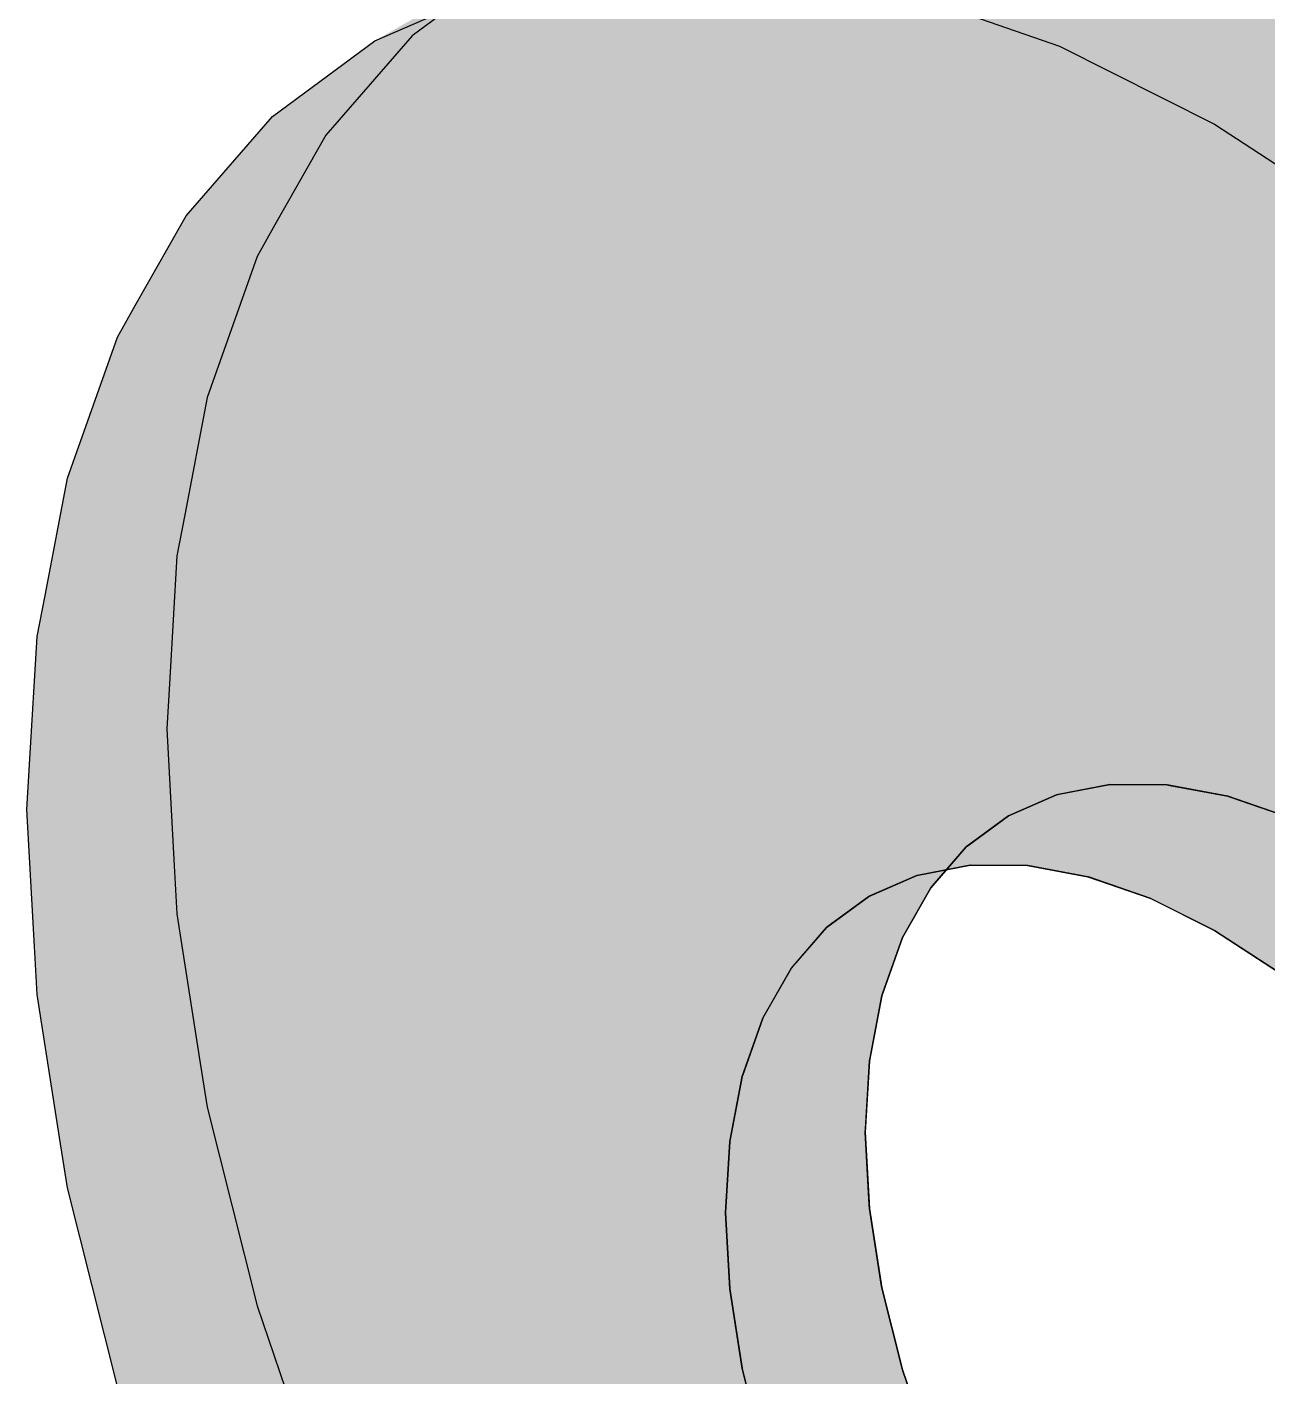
# Model space of a CAD drawing. Extents: x 0 to 297, y 0 to 210.
# Drawn here: x 187.41 to 206.24, y 166.55 to 187.03 of the extents above; entities that cross this region are included whole.
import ezdxf

# ---------------------------------------------------------------- set-up
doc = ezdxf.new("R2010")
doc.units = 0
doc.layers.add('SOMBRA', color=8, linetype='CONTINUOUS')
doc.layers.add('VISIBLE', color=7, linetype='CONTINUOUS')

msp = doc.modelspace()

# ---------------------------------------------------------------- linework, layer by layer
at = {"layer": 'SOMBRA', "color": 253}
for points in [[(201.5618, 178.4518), (196.5839, 188.8167), (198.545, 189.1975)], [(201.5618, 178.4518), (198.545, 189.1975), (203.1055, 177.4437)], [(203.1055, 177.4437), (198.545, 189.1975), (200.6604, 189.1808)], [(203.1055, 177.4437), (200.6604, 189.1808), (204.3995, 176.5987)], [(204.3995, 176.5987), (200.6604, 189.1808), (202.8938, 188.7667)], [(199.6153, 179.7229), (194.8107, 188.0448), (196.5839, 188.8167)], [(199.6153, 179.7229), (196.5839, 188.8167), (201.5618, 178.4518)], [(204.3995, 176.5987), (202.8938, 188.7667), (205.5357, 175.8567)], [(205.5357, 175.8567), (202.8938, 188.7667), (205.2071, 187.9625)], [(196.981, 181.4432), (193.2555, 186.895), (194.8107, 188.0448)], [(196.981, 181.4432), (194.8107, 188.0448), (199.6153, 179.7229)], [(205.5357, 175.8567), (205.2071, 187.9625), (206.5747, 175.1782)], [(206.5747, 175.1782), (205.2071, 187.9625), (207.5607, 186.7818)], [(193.054, 184.0077), (191.9452, 185.3871), (193.2555, 186.895)], [(193.054, 184.0077), (193.2555, 186.895), (196.981, 181.4432)], [(191.6741, 184.9088), (191.9452, 185.3871), (193.054, 184.0077)], [(195.2404, 178.9669), (191.1731, 184.025), (191.6741, 184.9088)], [(195.2404, 178.9669), (191.6741, 184.9088), (193.054, 184.0077)], [(192.0849, 182.298), (190.902, 183.5467), (191.1731, 184.025)], [(195.2404, 178.9669), (192.0849, 182.298), (191.1731, 184.025)], [(197.1795, 176.9199), (195.2404, 178.9669), (193.054, 184.0077)], [(197.1795, 176.9199), (193.054, 184.0077), (196.0119, 180.328)], [(196.0119, 180.328), (193.054, 184.0077), (195.2404, 182.5799)], [(194.6797, 177.3833), (190.3409, 181.962), (190.902, 183.5467)], [(194.6797, 177.3833), (190.902, 183.5467), (192.0849, 182.298)], [(197.8296, 178.0668), (196.0119, 180.328), (195.2404, 182.5799)], [(197.8296, 178.0668), (195.2404, 182.5799), (196.981, 181.4432)], [(196.7071, 175.5856), (194.6797, 177.3833), (192.0849, 182.298)], [(196.7071, 175.5856), (192.0849, 182.298), (195.2404, 178.9669)], [(191.3805, 180.3089), (190.1438, 181.4055), (190.3409, 181.962)], [(194.6797, 177.3833), (191.3805, 180.3089), (190.3409, 181.962)], [(194.3394, 175.6043), (189.8033, 179.6252), (190.1438, 181.4055)], [(194.3394, 175.6043), (190.1438, 181.4055), (191.3805, 180.3089)], [(199.0267, 176.5775), (197.8296, 178.0668), (196.981, 181.4432)], [(199.0267, 176.5775), (196.981, 181.4432), (198.6462, 179.0065)], [(198.6462, 179.0065), (196.981, 181.4432), (198.4106, 180.5096)], [(199.7429, 177.4016), (198.6462, 179.0065), (198.4106, 180.5096)], [(199.7429, 177.4016), (198.4106, 180.5096), (199.6153, 179.7229)], [(196.4203, 174.0866), (194.3394, 175.6043), (191.3805, 180.3089)], [(196.4203, 174.0866), (191.3805, 180.3089), (194.6797, 177.3833)], [(198.4566, 175.5717), (197.1795, 176.9199), (196.0119, 180.328)], [(198.4566, 175.5717), (196.0119, 180.328), (197.8296, 178.0668)], [(200.4916, 176.3059), (199.7429, 177.4016), (199.6153, 179.7229)], [(200.4916, 176.3059), (199.6153, 179.7229), (200.5927, 178.0299)], [(200.5927, 178.0299), (199.6153, 179.7229), (200.6523, 179.0457)], [(190.9531, 178.0742), (189.6837, 179), (189.8033, 179.6252)], [(194.3394, 175.6043), (190.9531, 178.0742), (189.8033, 179.6252)], [(201.2601, 176.8741), (200.5927, 178.0299), (200.6523, 179.0457)], [(201.2601, 176.8741), (200.6523, 179.0457), (201.5618, 178.4518)], [(187.9995, 176.1481), (187.5624, 177.7753), (189.6837, 179)], [(189.5695, 177.0546), (187.9995, 176.1481), (189.6837, 179)], [(194.2253, 173.6603), (189.5695, 177.0546), (189.6837, 179)], [(194.2253, 173.6603), (189.6837, 179), (190.9531, 178.0742)], [(198.0423, 174.4015), (196.7071, 175.5856), (195.2404, 178.9669)], [(198.0423, 174.4015), (195.2404, 178.9669), (197.1795, 176.9199)], [(199.844, 175.5608), (199.0267, 176.5775), (198.6462, 179.0065)], [(199.844, 175.5608), (198.6462, 179.0065), (199.7429, 177.4016)], [(201.7195, 176.0783), (201.2601, 176.8741), (201.5618, 178.4518)], [(201.7195, 176.0783), (201.5618, 178.4518), (202.1364, 177.2555)], [(202.1364, 177.2555), (201.5618, 178.4518), (202.3725, 177.9224)], [(196.3242, 172.4485), (194.2253, 173.6603), (190.9531, 178.0742)], [(196.3242, 172.4485), (190.9531, 178.0742), (194.3394, 175.6043)], [(199.3285, 174.6513), (198.4566, 175.5717), (197.8296, 178.0668)], [(199.3285, 174.6513), (197.8296, 178.0668), (199.0267, 176.5775)], [(201.0071, 175.5515), (200.4916, 176.3059), (200.5927, 178.0299)], [(201.0071, 175.5515), (200.5927, 178.0299), (201.2601, 176.8741)], [(202.5319, 176.4319), (202.1364, 177.2555), (202.3725, 177.9224)], [(202.5319, 176.4319), (202.3725, 177.9224), (203.1055, 177.4437)], [(187.9995, 176.1481), (187.4482, 175.8298), (187.5624, 177.7753)], [(200.4068, 174.8607), (199.844, 175.5608), (199.7429, 177.4016)], [(200.4068, 174.8607), (199.7429, 177.4016), (200.4916, 176.3059)], [(202.7977, 175.8784), (202.5319, 176.4319), (203.1055, 177.4437)], [(202.7977, 175.8784), (203.1055, 177.4437), (203.4304, 176.6064)], [(203.4304, 176.6064), (203.1055, 177.4437), (203.7769, 177.0052)], [(197.7908, 173.0869), (196.4203, 174.0866), (194.6797, 177.3833)], [(197.7908, 173.0869), (194.6797, 177.3833), (196.7071, 175.5856)], [(202.0283, 175.5435), (201.7195, 176.0783), (202.1364, 177.2555)], [(202.0283, 175.5435), (202.1364, 177.2555), (202.5319, 176.4319)], [(189.5695, 177.0546), (189.5294, 176.3715), (187.4081, 175.1467)], [(189.5695, 177.0546), (187.4081, 175.1467), (187.9995, 176.1481)], [(190.8098, 175.6323), (189.5294, 176.3715), (189.5695, 177.0546)], [(194.2253, 173.6603), (190.8098, 175.6323), (189.5695, 177.0546)], [(203.6487, 176.0437), (203.4304, 176.6064), (203.7769, 177.0052)], [(203.6487, 176.0437), (203.7769, 177.0052), (204.3995, 176.5987)], [(198.9539, 173.5932), (198.0423, 174.4015), (197.1795, 176.9199)], [(198.9539, 173.5932), (197.1795, 176.9199), (198.4566, 175.5717)], [(201.3535, 175.0446), (201.0071, 175.5515), (201.2601, 176.8741)], [(201.3535, 175.0446), (201.2601, 176.8741), (201.7195, 176.0783)], [(202.9622, 175.5361), (202.7977, 175.8784), (203.4304, 176.6064)], [(202.9622, 175.5361), (203.4304, 176.6064), (203.6487, 176.0437)], [(203.7837, 175.6956), (203.6487, 176.0437), (204.3995, 176.5987)], [(203.7837, 175.6956), (204.3995, 176.5987), (204.5666, 176.0364)], [(204.5666, 176.0364), (204.3995, 176.5987), (204.983, 176.2177)], [(199.9288, 174.0176), (199.3285, 174.6513), (199.0267, 176.5775)], [(199.9288, 174.0176), (199.0267, 176.5775), (199.844, 175.5608)], [(202.2193, 175.2127), (202.0283, 175.5435), (202.5319, 176.4319)], [(202.2193, 175.2127), (202.5319, 176.4319), (202.7977, 175.8784)], [(188.0736, 173.3877), (187.4081, 175.1467), (189.5294, 176.3715)], [(189.6436, 174.2942), (188.0736, 173.3877), (189.5294, 176.3715)], [(194.3394, 171.5845), (189.6436, 174.2942), (189.5294, 176.3715)], [(194.3394, 171.5845), (189.5294, 176.3715), (190.8098, 175.6323)], [(200.7849, 174.3903), (200.4068, 174.8607), (200.4916, 176.3059)], [(200.7849, 174.3903), (200.4916, 176.3059), (201.0071, 175.5515)], [(204.6699, 175.6886), (204.5666, 176.0364), (204.983, 176.2177)], [(204.6699, 175.6886), (204.983, 176.2177), (205.5357, 175.8567)], [(187.9995, 176.1481), (187.4081, 175.1467), (187.4482, 175.8298)], [(201.5678, 174.731), (201.3535, 175.0446), (201.7195, 176.0783)], [(201.5678, 174.731), (201.7195, 176.0783), (202.0283, 175.5435)], [(203.0408, 175.3722), (202.9622, 175.5361), (203.6487, 176.0437)], [(203.0408, 175.3722), (203.6487, 176.0437), (203.7837, 175.6956)], [(203.8483, 175.5291), (203.7837, 175.6956), (204.5666, 176.0364)], [(203.8483, 175.5291), (204.5666, 176.0364), (204.6699, 175.6886)], [(202.3107, 175.0544), (202.2193, 175.2127), (202.7977, 175.8784)], [(202.3107, 175.0544), (202.7977, 175.8784), (202.9622, 175.5361)], [(204.7194, 175.5222), (204.6699, 175.6886), (205.5357, 175.8567)], [(204.7194, 175.5222), (205.5357, 175.8567), (205.6056, 175.5152)], [(205.6056, 175.5152), (205.5357, 175.8567), (206.0643, 175.5115)], [(196.4203, 170.6995), (194.3394, 171.5845), (190.8098, 175.6323)], [(196.4203, 170.6995), (190.8098, 175.6323), (194.2253, 173.6603)], [(197.7065, 171.6504), (196.3242, 172.4485), (194.3394, 175.6043)], [(197.7065, 171.6504), (194.3394, 175.6043), (196.4203, 174.0866)], [(198.7265, 172.4045), (197.7908, 173.0869), (196.7071, 175.5856)], [(198.7265, 172.4045), (196.7071, 175.5856), (198.0423, 174.4015)], [(199.5815, 173.0367), (198.9539, 173.5932), (198.4566, 175.5717)], [(199.5815, 173.0367), (198.4566, 175.5717), (199.3285, 174.6513)], [(200.3323, 173.5917), (199.9288, 174.0176), (199.844, 175.5608)], [(200.3323, 173.5917), (199.844, 175.5608), (200.4068, 174.8607)], [(203.0408, 175.3722), (203.7837, 175.6956), (203.8483, 175.5291)], [(203.8483, 175.5291), (204.6699, 175.6886), (204.7194, 175.5222)], [(201.0188, 174.0993), (200.7849, 174.3903), (201.0071, 175.5515)], [(201.0188, 174.0993), (201.0071, 175.5515), (201.3535, 175.0446)], [(201.6703, 174.581), (201.5678, 174.731), (202.0283, 175.5435)], [(201.6703, 174.581), (202.0283, 175.5435), (202.2193, 175.2127)], [(202.3107, 175.0544), (202.9622, 175.5361), (203.0408, 175.3722)], [(204.7194, 175.5222), (205.6056, 175.5152), (205.639, 175.3517)], [(205.639, 175.3517), (205.6056, 175.5152), (206.0643, 175.5115)], [(205.639, 175.3517), (206.0643, 175.5115), (206.5747, 175.1782)], [(201.6703, 174.581), (202.2193, 175.2127), (202.3107, 175.0544)], [(205.639, 175.3517), (206.5747, 175.1782), (206.5916, 175.0205)], [(188.0736, 173.3877), (187.5223, 173.0694), (187.4081, 175.1467)], [(201.1307, 173.9601), (201.0188, 174.0993), (201.3535, 175.0446)], [(201.1307, 173.9601), (201.3535, 175.0446), (201.5678, 174.731)], [(200.5818, 173.3283), (200.3323, 173.5917), (200.4068, 174.8607)], [(200.5818, 173.3283), (200.4068, 174.8607), (200.7849, 174.3903)], [(200.0033, 172.6626), (199.5815, 173.0367), (199.3285, 174.6513)], [(200.0033, 172.6626), (199.3285, 174.6513), (199.9288, 174.0176)], [(201.1307, 173.9601), (201.5678, 174.731), (201.6703, 174.581)], [(199.3707, 171.9346), (198.7265, 172.4045), (198.0423, 174.4015)], [(199.3707, 171.9346), (198.0423, 174.4015), (198.9539, 173.5932)], [(200.7012, 173.2023), (200.5818, 173.3283), (200.7849, 174.3903)], [(200.7012, 173.2023), (200.7849, 174.3903), (201.0188, 174.0993)], [(189.6436, 174.2942), (189.6837, 173.5648), (187.5624, 172.34)], [(189.6436, 174.2942), (187.5624, 172.34), (188.0736, 173.3877)], [(190.9531, 173.0248), (189.6837, 173.5648), (189.6436, 174.2942)], [(194.3394, 171.5845), (190.9531, 173.0248), (189.6436, 174.2942)], [(198.6503, 171.1056), (197.7065, 171.6504), (196.4203, 174.0866)], [(198.6503, 171.1056), (196.4203, 174.0866), (197.7908, 173.0869)], [(200.2642, 172.4313), (200.0033, 172.6626), (199.9288, 174.0176)], [(200.2642, 172.4313), (199.9288, 174.0176), (200.3323, 173.5917)], [(200.7012, 173.2023), (201.0188, 174.0993), (201.1307, 173.9601)], [(188.4542, 170.4847), (187.5624, 172.34), (189.6837, 173.5648)], [(190.0243, 171.3912), (188.4542, 170.4847), (189.6837, 173.5648)], [(194.6797, 169.4126), (190.0243, 171.3912), (189.6837, 173.5648)], [(194.6797, 169.4126), (189.6837, 173.5648), (190.9531, 173.0248)], [(197.7908, 170.1165), (196.4203, 170.6995), (194.2253, 173.6603)], [(197.7908, 170.1165), (194.2253, 173.6603), (196.3242, 172.4485)], [(199.8037, 171.6189), (199.3707, 171.9346), (198.9539, 173.5932)], [(199.8037, 171.6189), (198.9539, 173.5932), (199.5815, 173.0367)], [(200.389, 172.3206), (200.2642, 172.4313), (200.3323, 173.5917)], [(200.389, 172.3206), (200.3323, 173.5917), (200.5818, 173.3283)], [(188.0736, 173.3877), (187.5624, 172.34), (187.5223, 173.0694)], [(200.389, 172.3206), (200.5818, 173.3283), (200.7012, 173.2023)], [(196.7071, 168.8693), (194.6797, 169.4126), (190.9531, 173.0248)], [(196.7071, 168.8693), (190.9531, 173.0248), (194.3394, 171.5845)], [(199.3, 170.7304), (198.6503, 171.1056), (197.7908, 173.0869)], [(199.3, 170.7304), (197.7908, 173.0869), (198.7265, 172.4045)], [(200.0714, 171.4236), (199.8037, 171.6189), (199.5815, 173.0367)], [(200.0714, 171.4236), (199.5815, 173.0367), (200.0033, 172.6626)], [(200.1996, 171.3301), (200.0714, 171.4236), (200.0033, 172.6626)], [(200.1996, 171.3301), (200.0033, 172.6626), (200.2642, 172.4313)], [(188.4542, 170.4847), (187.9029, 170.1664), (187.5624, 172.34)], [(198.7265, 169.7186), (197.7908, 170.1165), (196.3242, 172.4485)], [(198.7265, 169.7186), (196.3242, 172.4485), (197.7065, 171.6504)], [(199.7367, 170.4783), (199.3, 170.7304), (198.7265, 172.4045)], [(199.7367, 170.4783), (198.7265, 172.4045), (199.3707, 171.9346)], [(200.1996, 171.3301), (200.2642, 172.4313), (200.389, 172.3206)], [(200.0068, 170.3224), (199.7367, 170.4783), (199.3707, 171.9346)], [(200.0068, 170.3224), (199.3707, 171.9346), (199.8037, 171.6189)], [(198.0423, 168.5116), (196.7071, 168.8693), (194.3394, 171.5845)], [(198.0423, 168.5116), (194.3394, 171.5845), (196.4203, 170.6995)], [(199.3707, 169.4446), (198.7265, 169.7186), (197.7065, 171.6504)], [(199.3707, 169.4446), (197.7065, 171.6504), (198.6503, 171.1056)], [(200.136, 170.2477), (200.0068, 170.3224), (199.8037, 171.6189)], [(200.136, 170.2477), (199.8037, 171.6189), (200.0714, 171.4236)], [(190.0243, 171.3912), (190.1438, 170.628), (188.0225, 169.4032)], [(190.0243, 171.3912), (188.0225, 169.4032), (188.4542, 170.4847)], [(191.3806, 170.2966), (190.1438, 170.628), (190.0243, 171.3912)], [(194.6797, 169.4126), (191.3806, 170.2966), (190.0243, 171.3912)], [(200.136, 170.2477), (200.0714, 171.4236), (200.1996, 171.3301)], [(199.8037, 169.2604), (199.3707, 169.4446), (198.6503, 171.1056)], [(199.8037, 169.2604), (198.6503, 171.1056), (199.3, 170.7304)], [(198.9539, 168.2673), (198.0423, 168.5116), (196.4203, 170.6995)], [(198.9539, 168.2673), (196.4203, 170.6995), (197.7908, 170.1165)], [(200.0714, 169.1465), (199.8037, 169.2604), (199.3, 170.7304)], [(200.0714, 169.1465), (199.3, 170.7304), (199.7367, 170.4783)], [(188.4542, 170.4847), (188.0225, 169.4032), (187.9029, 170.1664)], [(195.2404, 167.1815), (190.705, 168.3952), (190.1438, 170.628)], [(195.2404, 167.1815), (190.1438, 170.628), (191.3806, 170.2966)], [(200.1996, 169.092), (200.0714, 169.1465), (199.7367, 170.4783)], [(200.1996, 169.092), (199.7367, 170.4783), (200.0068, 170.3224)], [(197.1795, 166.9895), (195.2404, 167.1815), (191.3806, 170.2966)], [(197.1795, 166.9895), (191.3806, 170.2966), (194.6797, 169.4126)], [(200.1996, 169.092), (200.0068, 170.3224), (200.136, 170.2477)], [(199.5815, 168.0991), (198.9539, 168.2673), (197.7908, 170.1165)], [(199.5815, 168.0991), (197.7908, 170.1165), (198.7265, 169.7186)], [(200.0033, 167.9861), (199.5815, 168.0991), (198.7265, 169.7186)], [(200.0033, 167.9861), (198.7265, 169.7186), (199.3707, 169.4446)], [(198.4566, 166.863), (197.1795, 166.9895), (194.6797, 169.4126)], [(198.4566, 166.863), (194.6797, 169.4126), (196.7071, 168.8693)], [(200.2642, 167.9162), (200.0033, 167.9861), (199.3707, 169.4446)], [(200.2642, 167.9162), (199.3707, 169.4446), (199.8037, 169.2604)], [(200.389, 167.8828), (200.2642, 167.9162), (199.8037, 169.2604)], [(200.389, 167.8828), (199.8037, 169.2604), (200.0714, 169.1465)], [(200.389, 167.8828), (200.0714, 169.1465), (200.1996, 169.092)], [(199.3285, 166.7766), (198.4566, 166.863), (196.7071, 168.8693)], [(199.3285, 166.7766), (196.7071, 168.8693), (198.0423, 168.5116)], [(192.0849, 167.4941), (190.902, 167.6113), (190.705, 168.3952)], [(195.2404, 167.1815), (192.0849, 167.4941), (190.705, 168.3952)], [(199.9288, 166.7171), (199.3285, 166.7766), (198.0423, 168.5116)], [(199.9288, 166.7171), (198.0423, 168.5116), (198.9539, 168.2673)], [(200.3323, 166.6772), (199.9288, 166.7171), (198.9539, 168.2673)], [(200.3323, 166.6772), (198.9539, 168.2673), (199.5815, 168.0991)], [(200.5818, 166.6524), (200.3323, 166.6772), (199.5815, 168.0991)], [(200.5818, 166.6524), (199.5815, 168.0991), (200.0033, 167.9861)], [(200.7012, 166.6406), (200.5818, 166.6524), (200.0033, 167.9861)], [(200.7012, 166.6406), (200.0033, 167.9861), (200.2642, 167.9162)], [(200.7012, 166.6406), (200.2642, 167.9162), (200.389, 167.8828)], [(196.0119, 164.9296), (191.6741, 165.3577), (190.902, 167.6113)], [(196.0119, 164.9296), (190.902, 167.6113), (192.0849, 167.4941)], [(197.8296, 165.092), (196.0119, 164.9296), (192.0849, 167.4941)], [(197.8296, 165.092), (192.0849, 167.4941), (195.2404, 167.1815)], [(199.0267, 165.1989), (197.8296, 165.092), (195.2404, 167.1815)], [(199.0267, 165.1989), (195.2404, 167.1815), (197.1795, 166.9895)], [(199.844, 165.2719), (199.0267, 165.1989), (197.1795, 166.9895)], [(199.844, 165.2719), (197.1795, 166.9895), (198.4566, 166.863)], [(200.4068, 165.3222), (199.844, 165.2719), (198.4566, 166.863)], [(200.4068, 165.3222), (198.4566, 166.863), (199.3285, 166.7766)], [(200.7849, 165.356), (200.4068, 165.3222), (199.3285, 166.7766)], [(200.7849, 165.356), (199.3285, 166.7766), (199.9288, 166.7171)], [(201.0188, 165.3768), (200.7849, 165.356), (199.9288, 166.7171)], [(201.0188, 165.3768), (199.9288, 166.7171), (200.3323, 166.6772)], [(201.1307, 165.3868), (201.0188, 165.3768), (200.3323, 166.6772)], [(201.1307, 165.3868), (200.3323, 166.6772), (200.5818, 166.6524)], [(201.1307, 165.3868), (200.5818, 166.6524), (200.7012, 166.6406)]]:
    msp.add_solid(points, dxfattribs=at)
at = {"layer": 'SOMBRA', "color": 254}
for points in [[(194.8107, 188.0448), (192.6893, 186.82), (196.5839, 188.8167)], [(192.6893, 186.82), (194.4626, 187.5919), (196.5839, 188.8167)], [(193.2555, 186.895), (191.1342, 185.6703), (194.8107, 188.0448)], [(191.1342, 185.6703), (192.6893, 186.82), (194.8107, 188.0448)], [(200.7725, 187.542), (203.0858, 186.7377), (205.2071, 187.9625)], [(205.2071, 187.9625), (203.0858, 186.7377), (207.5607, 186.7818)], [(191.9452, 185.3871), (189.8238, 184.1623), (193.2555, 186.895)], [(189.8238, 184.1623), (191.1342, 185.6703), (193.2555, 186.895)], [(203.0858, 186.7377), (205.4393, 185.5571), (207.5607, 186.7818)], [(207.5607, 186.7818), (205.4393, 185.5571), (209.9142, 185.2449)], [(205.4393, 185.5571), (207.7929, 184.0201), (209.9142, 185.2449)], [(191.1228, 184.5905), (189.8238, 184.1623), (191.9452, 185.3871)], [(191.6741, 184.9088), (191.1228, 184.5905), (191.9452, 185.3871)], [(191.6741, 184.9088), (191.1731, 184.025), (189.603, 183.1185)], [(191.6741, 184.9088), (189.603, 183.1185), (191.1228, 184.5905)], [(191.1228, 184.5905), (189.603, 183.1185), (189.0518, 182.8003)], [(191.1228, 184.5905), (189.0518, 182.8003), (189.5527, 183.6841)], [(191.1228, 184.5905), (189.5527, 183.6841), (189.8238, 184.1623)], [(191.1731, 184.025), (190.902, 183.5467), (188.7807, 182.322)], [(191.1731, 184.025), (188.7807, 182.322), (189.603, 183.1185)], [(190.3409, 181.962), (188.7708, 181.0555), (190.902, 183.5467)], [(188.7708, 181.0555), (188.7807, 182.322), (190.902, 183.5467)], [(189.603, 183.1185), (188.7807, 182.322), (189.0518, 182.8003)], [(188.7708, 181.0555), (188.2195, 180.7372), (188.7807, 182.322)], [(190.3409, 181.962), (190.1438, 181.4055), (188.0225, 180.1808)], [(190.3409, 181.962), (188.0225, 180.1808), (188.7708, 181.0555)], [(188.2332, 178.7187), (188.0225, 180.1808), (190.1438, 181.4055)], [(189.8033, 179.6252), (188.2332, 178.7187), (190.1438, 181.4055)], [(188.7708, 181.0555), (188.0225, 180.1808), (188.2195, 180.7372)], [(188.2332, 178.7187), (187.682, 178.4004), (188.0225, 180.1808)], [(189.8033, 179.6252), (189.6837, 179), (187.5624, 177.7753)], [(189.8033, 179.6252), (187.5624, 177.7753), (188.2332, 178.7187)], [(188.2332, 178.7187), (187.5624, 177.7753), (187.682, 178.4004)]]:
    msp.add_solid(points, dxfattribs=at)
at = {"layer": 'SOMBRA', "color": 252}
for points in [[(200.9841, 176.219), (196.4237, 187.9728), (194.4626, 187.5919)], [(202.2781, 175.374), (196.4237, 187.9728), (200.9841, 176.219)], [(202.2781, 175.374), (198.5391, 187.956), (196.4237, 187.9728)], [(203.4144, 174.632), (198.5391, 187.956), (202.2781, 175.374)], [(203.4144, 174.632), (200.7725, 187.542), (198.5391, 187.956)], [(199.4405, 177.227), (194.4626, 187.5919), (192.6893, 186.82)], [(200.9841, 176.219), (194.4626, 187.5919), (199.4405, 177.227)], [(204.4534, 173.9535), (200.7725, 187.542), (203.4144, 174.632)], [(204.4534, 173.9535), (203.0858, 186.7377), (200.7725, 187.542)], [(197.494, 178.4982), (192.6893, 186.82), (191.1342, 185.6703)], [(199.4405, 177.227), (192.6893, 186.82), (197.494, 178.4982)], [(205.4393, 173.3096), (203.0858, 186.7377), (204.4534, 173.9535)], [(205.4393, 173.3096), (205.4393, 185.5571), (203.0858, 186.7377)], [(194.8597, 180.2185), (191.1342, 185.6703), (189.8238, 184.1623)], [(197.494, 178.4982), (191.1342, 185.6703), (194.8597, 180.2185)], [(206.4084, 172.6767), (205.4393, 185.5571), (205.4393, 173.3096)], [(206.4084, 172.6767), (207.7929, 184.0201), (205.4393, 185.5571)], [(190.9327, 182.7829), (189.8238, 184.1623), (189.5527, 183.6841)], [(194.8597, 180.2185), (189.8238, 184.1623), (190.9327, 182.7829)], [(190.9327, 182.7829), (189.5527, 183.6841), (189.0518, 182.8003)], [(189.0518, 182.8003), (188.7807, 182.322), (189.9635, 181.0733)], [(190.9327, 182.7829), (189.0518, 182.8003), (189.9635, 181.0733)], [(190.9327, 182.7829), (189.9635, 181.0733), (193.1191, 177.7422)], [(193.8906, 179.1032), (190.9327, 182.7829), (193.1191, 177.7422)], [(193.1191, 181.3551), (190.9327, 182.7829), (193.8906, 179.1032)], [(189.9635, 181.0733), (188.7807, 182.322), (188.2195, 180.7372)], [(194.8597, 180.2185), (193.1191, 181.3551), (193.8906, 179.1032)], [(189.9635, 181.0733), (188.2195, 180.7372), (189.2592, 179.0841)], [(189.9635, 181.0733), (189.2592, 179.0841), (192.5584, 176.1586)], [(193.1191, 177.7422), (189.9635, 181.0733), (192.5584, 176.1586)], [(188.2195, 180.7372), (188.0225, 180.1808), (189.2592, 179.0841)], [(189.2592, 179.0841), (188.0225, 180.1808), (187.682, 178.4004)], [(194.8597, 180.2185), (193.8906, 179.1032), (195.7083, 176.842)], [(196.5248, 177.7817), (194.8597, 180.2185), (195.7083, 176.842)], [(196.2893, 179.2849), (194.8597, 180.2185), (196.5248, 177.7817)], [(197.494, 178.4982), (196.2893, 179.2849), (196.5248, 177.7817)], [(189.2592, 179.0841), (187.682, 178.4004), (188.8318, 176.8494)], [(189.2592, 179.0841), (188.8318, 176.8494), (192.2181, 174.3796)], [(192.5584, 176.1586), (189.2592, 179.0841), (192.2181, 174.3796)], [(193.8906, 179.1032), (193.1191, 177.7422), (195.0582, 175.6952)], [(195.7083, 176.842), (193.8906, 179.1032), (195.0582, 175.6952)], [(197.494, 178.4982), (196.5248, 177.7817), (197.6215, 176.1768)], [(198.4714, 176.8052), (197.494, 178.4982), (197.6215, 176.1768)], [(198.531, 177.821), (197.494, 178.4982), (198.4714, 176.8052)], [(187.682, 178.4004), (187.5624, 177.7753), (188.8318, 176.8494)], [(199.4405, 177.227), (198.531, 177.821), (198.4714, 176.8052)], [(188.8318, 176.8494), (187.5624, 177.7753), (187.4482, 175.8298)], [(193.1191, 177.7422), (192.5584, 176.1586), (194.5857, 174.3608)], [(195.0582, 175.6952), (193.1191, 177.7422), (194.5857, 174.3608)], [(196.5248, 177.7817), (195.7083, 176.842), (196.9054, 175.3527)], [(197.6215, 176.1768), (196.5248, 177.7817), (196.9054, 175.3527)], [(199.4405, 177.227), (198.4714, 176.8052), (199.1387, 175.6494)], [(200.015, 176.0308), (199.4405, 177.227), (199.1387, 175.6494)], [(200.2512, 176.6977), (199.4405, 177.227), (200.015, 176.0308)], [(188.8318, 176.8494), (187.4482, 175.8298), (188.6885, 174.4075)], [(188.8318, 176.8494), (188.6885, 174.4075), (192.104, 172.4356)], [(192.2181, 174.3796), (188.8318, 176.8494), (192.104, 172.4356)], [(195.7083, 176.842), (195.0582, 175.6952), (196.3353, 174.347)], [(196.9054, 175.3527), (195.7083, 176.842), (196.3353, 174.347)], [(198.4714, 176.8052), (197.6215, 176.1768), (198.3702, 175.0812)], [(199.1387, 175.6494), (198.4714, 176.8052), (198.3702, 175.0812)], [(200.9841, 176.219), (200.2512, 176.6977), (200.015, 176.0308)], [(197.6215, 176.1768), (196.9054, 175.3527), (197.7227, 174.336)], [(198.3702, 175.0812), (197.6215, 176.1768), (197.7227, 174.336)], [(200.9841, 176.219), (200.015, 176.0308), (200.4106, 175.2072)], [(201.309, 175.3816), (200.9841, 176.219), (200.4106, 175.2072)], [(201.6556, 175.7805), (200.9841, 176.219), (201.309, 175.3816)], [(192.5584, 176.1586), (192.2181, 174.3796), (194.299, 172.8618)], [(194.5857, 174.3608), (192.5584, 176.1586), (194.299, 172.8618)], [(200.015, 176.0308), (199.1387, 175.6494), (199.5982, 174.8535)], [(200.4106, 175.2072), (200.015, 176.0308), (199.5982, 174.8535)], [(187.4482, 175.8298), (187.4081, 175.1467), (188.6885, 174.4075)], [(202.2781, 175.374), (201.6556, 175.7805), (201.309, 175.3816)], [(195.0582, 175.6952), (194.5857, 174.3608), (195.921, 173.1768)], [(196.3353, 174.347), (195.0582, 175.6952), (195.921, 173.1768)], [(199.1387, 175.6494), (198.3702, 175.0812), (198.8857, 174.3268)], [(199.5982, 174.8535), (199.1387, 175.6494), (198.8857, 174.3268)], [(196.9054, 175.3527), (196.3353, 174.347), (197.2072, 173.4266)], [(197.7227, 174.336), (196.9054, 175.3527), (197.2072, 173.4266)], [(200.1943, 173.8318), (202.3453, 175.0695), (203.0408, 175.3722)], [(200.1943, 173.8318), (203.0408, 175.3722), (200.9195, 174.1475)], [(201.309, 175.3816), (200.4106, 175.2072), (200.6764, 174.6537)], [(201.5274, 174.8189), (201.309, 175.3816), (200.6764, 174.6537)], [(203.0792, 175.3797), (200.9195, 174.1475), (203.0408, 175.3722)], [(203.0792, 175.3797), (200.925, 174.1486), (200.9195, 174.1475)], [(200.925, 174.1486), (203.0792, 175.3797), (203.8483, 175.5291)], [(200.925, 174.1486), (203.8483, 175.5291), (201.727, 174.3043)], [(202.2781, 175.374), (201.309, 175.3816), (201.5274, 174.8189)], [(202.4452, 174.8116), (202.2781, 175.374), (201.5274, 174.8189)], [(203.8897, 175.5287), (201.727, 174.3043), (203.8483, 175.5291)], [(203.8897, 175.5287), (201.7329, 174.3043), (201.727, 174.3043)], [(201.7329, 174.3043), (203.8897, 175.5287), (204.7194, 175.5222)], [(201.7329, 174.3043), (204.7194, 175.5222), (202.5981, 174.2974)], [(202.8617, 174.9929), (202.2781, 175.374), (202.4452, 174.8116)], [(204.7631, 175.5141), (202.5981, 174.2974), (204.7194, 175.5222)], [(204.7631, 175.5141), (202.6043, 174.2963), (202.5981, 174.2974)], [(202.6043, 174.2963), (204.7631, 175.5141), (205.639, 175.3517)], [(200.4106, 175.2072), (199.5982, 174.8535), (199.907, 174.3187)], [(200.6764, 174.6537), (200.4106, 175.2072), (199.907, 174.3187)], [(202.6043, 174.2963), (205.639, 175.3517), (203.5177, 174.1269)], [(205.6843, 175.3359), (203.5177, 174.1269), (205.639, 175.3517)], [(205.6843, 175.3359), (203.5242, 174.1247), (203.5177, 174.1269)], [(203.5242, 174.1247), (205.6843, 175.3359), (206.5916, 175.0205)], [(188.6885, 174.4075), (187.4081, 175.1467), (187.5223, 173.0694)], [(198.3702, 175.0812), (197.7227, 174.336), (198.2854, 173.636)], [(198.8857, 174.3268), (198.3702, 175.0812), (198.2854, 173.636)], [(199.5533, 173.3594), (201.7007, 174.6035), (202.3107, 175.0544)], [(199.5533, 173.3594), (202.3107, 175.0544), (200.1893, 173.8297)], [(202.3453, 175.0695), (200.1893, 173.8297), (202.3107, 175.0544)], [(202.3453, 175.0695), (200.1943, 173.8318), (200.1893, 173.8297)], [(203.4144, 174.632), (202.8617, 174.9929), (202.4452, 174.8116)], [(203.5242, 174.1247), (206.5916, 175.0205), (204.4702, 173.7958)], [(206.6376, 174.9974), (204.4702, 173.7958), (206.5916, 175.0205)], [(206.6376, 174.9974), (204.4768, 173.7925), (204.4702, 173.7958)], [(204.4768, 173.7925), (206.6376, 174.9974), (207.5607, 174.5343)], [(199.5982, 174.8535), (198.8857, 174.3268), (199.2322, 173.8198)], [(199.907, 174.3187), (199.5982, 174.8535), (199.2322, 173.8198)], [(201.5274, 174.8189), (200.6764, 174.6537), (200.8408, 174.3113)], [(201.6624, 174.4709), (201.5274, 174.8189), (200.8408, 174.3113)], [(202.4452, 174.8116), (201.5274, 174.8189), (201.6624, 174.4709)], [(202.5486, 174.4639), (202.4452, 174.8116), (201.6624, 174.4709)], [(203.4144, 174.632), (202.4452, 174.8116), (202.5486, 174.4639)], [(199.0131, 172.7395), (201.1564, 173.9895), (201.6703, 174.581)], [(199.0131, 172.7395), (201.6703, 174.581), (199.549, 173.3562)], [(201.7007, 174.6035), (199.549, 173.3562), (201.6703, 174.581)], [(201.7007, 174.6035), (199.5533, 173.3594), (199.549, 173.3562)], [(200.6764, 174.6537), (199.907, 174.3187), (200.0979, 173.988)], [(200.8408, 174.3113), (200.6764, 174.6537), (200.0979, 173.988)], [(203.4843, 174.2904), (203.4144, 174.632), (202.5486, 174.4639)], [(203.943, 174.2868), (203.4144, 174.632), (203.4843, 174.2904)], [(204.4768, 173.7925), (207.5607, 174.5343), (205.4393, 173.3096)], [(207.6067, 174.5043), (205.4393, 173.3096), (207.5607, 174.5343)], [(188.6885, 174.4075), (187.5223, 173.0694), (188.8318, 171.8001)], [(188.6885, 174.4075), (188.8318, 171.8001), (192.2181, 170.3598)], [(192.104, 172.4356), (188.6885, 174.4075), (192.2181, 170.3598)], [(192.2181, 174.3796), (192.104, 172.4356), (194.2029, 171.2238)], [(194.299, 172.8618), (192.2181, 174.3796), (194.2029, 171.2238)], [(194.5857, 174.3608), (194.299, 172.8618), (195.6695, 171.8622)], [(195.921, 173.1768), (194.5857, 174.3608), (195.6695, 171.8622)], [(196.3353, 174.347), (195.921, 173.1768), (196.8326, 172.3685)], [(197.2072, 173.4266), (196.3353, 174.347), (196.8326, 172.3685)], [(197.7227, 174.336), (197.2072, 173.4266), (197.8075, 172.7929)], [(198.2854, 173.636), (197.7227, 174.336), (197.8075, 172.7929)], [(201.6624, 174.4709), (200.8408, 174.3113), (200.9195, 174.1475)], [(201.727, 174.3043), (201.6624, 174.4709), (200.9195, 174.1475)], [(202.5486, 174.4639), (201.6624, 174.4709), (201.727, 174.3043)], [(202.5981, 174.2974), (202.5486, 174.4639), (201.727, 174.3043)], [(203.4843, 174.2904), (202.5486, 174.4639), (202.5981, 174.2974)], [(207.6067, 174.5043), (205.4459, 173.3053), (205.4393, 173.3096)], [(205.4459, 173.3053), (207.6067, 174.5043), (208.5298, 173.9015)], [(198.8857, 174.3268), (198.2854, 173.636), (198.6636, 173.1655)], [(199.2322, 173.8198), (198.8857, 174.3268), (198.6636, 173.1655)], [(199.907, 174.3187), (199.2322, 173.8198), (199.4465, 173.5063)], [(200.0979, 173.988), (199.907, 174.3187), (199.4465, 173.5063)], [(200.8408, 174.3113), (200.0979, 173.988), (200.1893, 173.8297)], [(200.9195, 174.1475), (200.8408, 174.3113), (200.1893, 173.8297)], [(203.5177, 174.1269), (203.4843, 174.2904), (202.5981, 174.2974)], [(204.4534, 173.9535), (203.4843, 174.2904), (203.5177, 174.1269)], [(204.4534, 173.9535), (203.943, 174.2868), (203.4843, 174.2904)], [(204.4702, 173.7958), (204.4534, 173.9535), (203.5177, 174.1269)], [(198.5828, 171.9827), (200.7216, 173.2383), (201.1307, 173.9601)], [(198.5828, 171.9827), (201.1307, 173.9601), (199.0094, 172.7353)], [(201.1564, 173.9895), (199.0094, 172.7353), (201.1307, 173.9601)], [(201.1564, 173.9895), (199.0131, 172.7395), (199.0094, 172.7353)], [(200.0979, 173.988), (199.4465, 173.5063), (199.549, 173.3562)], [(200.1893, 173.8297), (200.0979, 173.988), (199.549, 173.3562)], [(204.9506, 173.6288), (204.4534, 173.9535), (204.4702, 173.7958)], [(199.2322, 173.8198), (198.6636, 173.1655), (198.8975, 172.8746)], [(199.4465, 173.5063), (199.2322, 173.8198), (198.8975, 172.8746)], [(205.4393, 173.3096), (204.9506, 173.6288), (204.4702, 173.7958)], [(205.4459, 173.3053), (208.5298, 173.9015), (206.4084, 172.6767)], [(198.2854, 173.636), (197.8075, 172.7929), (198.211, 172.367)], [(198.6636, 173.1655), (198.2854, 173.636), (198.211, 172.367)], [(197.2072, 173.4266), (196.8326, 172.3685), (197.4602, 171.8119)], [(197.8075, 172.7929), (197.2072, 173.4266), (197.4602, 171.8119)], [(199.4465, 173.5063), (198.8975, 172.8746), (199.0094, 172.7353)], [(199.549, 173.3562), (199.4465, 173.5063), (199.0094, 172.7353)], [(195.921, 173.1768), (195.6695, 171.8622), (196.6052, 171.1798)], [(196.8326, 172.3685), (195.921, 173.1768), (196.6052, 171.1798)], [(198.6636, 173.1655), (198.211, 172.367), (198.4605, 172.1036)], [(198.2698, 171.1018), (200.4039, 172.3625), (200.7012, 173.2023)], [(198.2698, 171.1018), (200.7012, 173.2023), (198.5799, 171.9775)], [(198.8975, 172.8746), (198.6636, 173.1655), (198.4605, 172.1036)], [(200.7216, 173.2383), (198.5799, 171.9775), (200.7012, 173.2023)], [(200.7216, 173.2383), (198.5828, 171.9827), (198.5799, 171.9775)], [(187.5223, 173.0694), (187.5624, 172.34), (188.8318, 171.8001)], [(194.299, 172.8618), (194.2029, 171.2238), (195.5852, 170.4257)], [(195.6695, 171.8622), (194.299, 172.8618), (195.5852, 170.4257)], [(197.8075, 172.7929), (197.4602, 171.8119), (197.882, 171.4379)], [(198.211, 172.367), (197.8075, 172.7929), (197.882, 171.4379)], [(198.8975, 172.8746), (198.4605, 172.1036), (198.5799, 171.9775)], [(199.0094, 172.7353), (198.8975, 172.8746), (198.5799, 171.9775)], [(188.8318, 171.8001), (187.5624, 172.34), (187.9029, 170.1664)], [(192.104, 172.4356), (192.2181, 170.3598), (194.299, 169.4747)], [(194.2029, 171.2238), (192.104, 172.4356), (194.299, 169.4747)], [(196.8326, 172.3685), (196.6052, 171.1798), (197.2494, 170.7099)], [(197.4602, 171.8119), (196.8326, 172.3685), (197.2494, 170.7099)], [(198.211, 172.367), (197.882, 171.4379), (198.1429, 171.2066)], [(198.0795, 170.1121), (200.2086, 171.3771), (200.389, 172.3206)], [(198.0795, 170.1121), (200.389, 172.3206), (198.2677, 171.0958)], [(198.4605, 172.1036), (198.211, 172.367), (198.1429, 171.2066)], [(200.4039, 172.3625), (198.2677, 171.0958), (200.389, 172.3206)], [(200.4039, 172.3625), (198.2698, 171.1018), (198.2677, 171.0958)], [(198.4605, 172.1036), (198.1429, 171.2066), (198.2677, 171.0958)], [(198.5799, 171.9775), (198.4605, 172.1036), (198.2677, 171.0958)], [(188.8318, 171.8001), (187.9029, 170.1664), (189.2592, 169.0718)], [(188.8318, 171.8001), (189.2592, 169.0718), (192.5584, 168.1878)], [(192.2181, 170.3598), (188.8318, 171.8001), (192.5584, 168.1878)], [(195.6695, 171.8622), (195.5852, 170.4257), (196.5289, 169.8808)], [(196.6052, 171.1798), (195.6695, 171.8622), (196.5289, 169.8808)], [(197.4602, 171.8119), (197.2494, 170.7099), (197.6823, 170.3941)], [(197.882, 171.4379), (197.4602, 171.8119), (197.6823, 170.3941)], [(197.882, 171.4379), (197.6823, 170.3941), (197.9501, 170.1988)], [(198.1429, 171.2066), (197.882, 171.4379), (197.9501, 170.1988)], [(198.0151, 169.0303), (200.1391, 170.2992), (200.1996, 171.3301)], [(198.0151, 169.0303), (200.1996, 171.3301), (198.0782, 170.1054)], [(200.2086, 171.3771), (198.0782, 170.1054), (200.1996, 171.3301)], [(200.2086, 171.3771), (198.0795, 170.1121), (198.0782, 170.1054)], [(194.2029, 171.2238), (194.299, 169.4747), (195.6695, 168.8918)], [(195.5852, 170.4257), (194.2029, 171.2238), (195.6695, 168.8918)], [(196.6052, 171.1798), (196.5289, 169.8808), (197.1787, 169.5057)], [(197.2494, 170.7099), (196.6052, 171.1798), (197.1787, 169.5057)], [(198.1429, 171.2066), (197.9501, 170.1988), (198.0782, 170.1054)], [(198.2677, 171.0958), (198.1429, 171.2066), (198.0782, 170.1054)], [(197.2494, 170.7099), (197.1787, 169.5057), (197.6154, 169.2535)], [(197.6823, 170.3941), (197.2494, 170.7099), (197.6154, 169.2535)], [(189.1349, 167.4888), (188.0225, 169.4032), (190.1438, 170.628)], [(190.705, 168.3952), (189.1349, 167.4888), (190.1438, 170.628)], [(192.2181, 170.3598), (192.5584, 168.1878), (194.5857, 167.6446)], [(194.299, 169.4747), (192.2181, 170.3598), (194.5857, 167.6446)], [(195.5852, 170.4257), (195.6695, 168.8918), (196.6052, 168.4938)], [(196.5289, 169.8808), (195.5852, 170.4257), (196.6052, 168.4938)], [(197.6823, 170.3941), (197.6154, 169.2535), (197.8855, 169.0976)], [(197.9501, 170.1988), (197.6823, 170.3941), (197.8855, 169.0976)], [(200.1391, 170.2992), (198.0147, 169.023), (200.136, 170.2477)], [(200.1391, 170.2992), (198.0151, 169.0303), (198.0147, 169.023)], [(198.0778, 167.8751), (200.136, 170.2477), (198.0147, 169.023)], [(198.0778, 167.8751), (200.1965, 169.1469), (200.136, 170.2477)], [(187.9029, 170.1664), (188.0225, 169.4032), (189.2592, 169.0718)], [(197.9501, 170.1988), (197.8855, 169.0976), (198.0147, 169.023)], [(198.0782, 170.1054), (197.9501, 170.1988), (198.0147, 169.023)], [(196.5289, 169.8808), (196.6052, 168.4938), (197.2494, 168.2198)], [(197.1787, 169.5057), (196.5289, 169.8808), (197.2494, 168.2198)], [(194.299, 169.4747), (194.5857, 167.6446), (195.921, 167.2868)], [(195.6695, 168.8918), (194.299, 169.4747), (195.921, 167.2868)], [(197.1787, 169.5057), (197.2494, 168.2198), (197.6823, 168.0357)], [(197.6154, 169.2535), (197.1787, 169.5057), (197.6823, 168.0357)], [(189.1349, 167.4888), (188.5836, 167.1705), (188.0225, 169.4032)], [(189.2592, 169.0718), (188.0225, 169.4032), (188.5836, 167.1705)], [(197.6154, 169.2535), (197.6823, 168.0357), (197.9501, 167.9218)], [(197.8855, 169.0976), (197.6154, 169.2535), (197.9501, 167.9218)], [(189.2592, 169.0718), (188.5836, 167.1705), (189.9635, 166.2694)], [(189.2592, 169.0718), (189.9635, 166.2694), (193.1191, 165.9568)], [(192.5584, 168.1878), (189.2592, 169.0718), (193.1191, 165.9568)], [(197.8855, 169.0976), (197.9501, 167.9218), (198.0782, 167.8673)], [(198.0147, 169.023), (197.8855, 169.0976), (198.0782, 167.8673)], [(200.1965, 169.1469), (198.0778, 167.8751), (198.0782, 167.8673)], [(200.1965, 169.1469), (198.0782, 167.8673), (200.1996, 169.092)], [(198.2664, 166.6662), (200.1996, 169.092), (198.0782, 167.8673)], [(198.2664, 166.6662), (200.38, 167.9402), (200.1996, 169.092)], [(195.6695, 168.8918), (195.921, 167.2868), (196.8326, 167.0426)], [(196.6052, 168.4938), (195.6695, 168.8918), (196.8326, 167.0426)], [(190.705, 168.3952), (190.902, 167.6113), (188.7807, 166.3866)], [(190.705, 168.3952), (188.7807, 166.3866), (189.1349, 167.4888)], [(196.6052, 168.4938), (196.8326, 167.0426), (197.4602, 166.8744)], [(197.2494, 168.2198), (196.6052, 168.4938), (197.4602, 166.8744)], [(192.5584, 168.1878), (193.1191, 165.9568), (195.0582, 165.7647)], [(194.5857, 167.6446), (192.5584, 168.1878), (195.0582, 165.7647)], [(197.2494, 168.2198), (197.4602, 166.8744), (197.882, 166.7614)], [(197.6823, 168.0357), (197.2494, 168.2198), (197.882, 166.7614)], [(197.6823, 168.0357), (197.882, 166.7614), (198.1429, 166.6915)], [(197.9501, 167.9218), (197.6823, 168.0357), (198.1429, 166.6915)], [(197.9501, 167.9218), (198.1429, 166.6915), (198.2677, 166.658)], [(198.0782, 167.8673), (197.9501, 167.9218), (198.2677, 166.658)], [(200.38, 167.9402), (198.2664, 166.6662), (198.2677, 166.658)], [(200.38, 167.9402), (198.2677, 166.658), (200.389, 167.8828)], [(198.5778, 165.4243), (200.389, 167.8828), (198.2677, 166.658)], [(198.5778, 165.4243), (200.6864, 166.6996), (200.389, 167.8828)], [(190.104, 164.4512), (188.7807, 166.3866), (190.902, 167.6113)], [(191.6741, 165.3577), (190.104, 164.4512), (190.902, 167.6113)], [(194.5857, 167.6446), (195.0582, 165.7647), (196.3353, 165.6382)], [(195.921, 167.2868), (194.5857, 167.6446), (196.3353, 165.6382)], [(189.1349, 167.4888), (188.7807, 166.3866), (188.5836, 167.1705)], [(188.5836, 167.1705), (188.7807, 166.3866), (189.9635, 166.2694)], [(195.921, 167.2868), (196.3353, 165.6382), (197.2072, 165.5518)], [(196.8326, 167.0426), (195.921, 167.2868), (197.2072, 165.5518)], [(196.8326, 167.0426), (197.2072, 165.5518), (197.8075, 165.4924)], [(197.4602, 166.8744), (196.8326, 167.0426), (197.8075, 165.4924)], [(197.4602, 166.8744), (197.8075, 165.4924), (198.211, 165.4524)], [(197.882, 166.7614), (197.4602, 166.8744), (198.211, 165.4524)], [(197.882, 166.7614), (198.211, 165.4524), (198.4605, 165.4277)], [(198.1429, 166.6915), (197.882, 166.7614), (198.4605, 165.4277)], [(198.1429, 166.6915), (198.4605, 165.4277), (198.5799, 165.4159)], [(198.2677, 166.658), (198.1429, 166.6915), (198.5799, 165.4159)], [(200.6864, 166.6996), (198.5778, 165.4243), (198.5799, 165.4159)], [(200.6864, 166.6996), (198.5799, 165.4159), (200.7012, 166.6406)], [(199.0065, 164.1706), (200.7012, 166.6406), (198.5799, 165.4159)], [(199.0065, 164.1706), (201.1103, 165.4464), (200.7012, 166.6406)]]:
    msp.add_solid(points, dxfattribs=at)
at = {"layer": 'VISIBLE'}
for p, q in [((194.8107, 188.0448), (193.2555, 186.895)), ((192.6893, 186.82), (194.4626, 187.5919)), ((200.7725, 187.542), (203.0858, 186.7377)), ((193.2555, 186.895), (191.9452, 185.3871)), ((191.1342, 185.6703), (192.6893, 186.82)), ((203.0858, 186.7377), (205.4393, 185.5571)), ((189.8238, 184.1623), (191.1342, 185.6703)), ((205.4393, 185.5571), (207.7929, 184.0201)), ((191.9452, 185.3871), (191.6741, 184.9088)), ((191.6741, 184.9088), (191.1731, 184.025)), ((189.5527, 183.6841), (189.8238, 184.1623)), ((191.1731, 184.025), (190.902, 183.5467)), ((189.0518, 182.8003), (189.5527, 183.6841)), ((190.902, 183.5467), (190.3409, 181.962)), ((188.7807, 182.322), (189.0518, 182.8003)), ((188.2195, 180.7372), (188.7807, 182.322)), ((190.3409, 181.962), (190.1438, 181.4055)), ((190.1438, 181.4055), (189.8033, 179.6252)), ((188.0225, 180.1808), (188.2195, 180.7372)), ((187.682, 178.4004), (188.0225, 180.1808)), ((189.8033, 179.6252), (189.6837, 179)), ((189.6837, 179), (189.5695, 177.0546)), ((187.5624, 177.7753), (187.682, 178.4004)), ((187.4482, 175.8298), (187.5624, 177.7753)), ((189.5695, 177.0546), (189.5294, 176.3715)), ((189.5294, 176.3715), (189.6436, 174.2942)), ((187.4081, 175.1467), (187.4482, 175.8298)), ((203.0408, 175.3722), (202.3107, 175.0544)), ((202.3453, 175.0695), (203.0408, 175.3722)), ((203.8483, 175.5291), (203.0408, 175.3722)), ((203.0408, 175.3722), (203.0792, 175.3797)), ((203.0792, 175.3797), (203.8483, 175.5291)), ((204.7194, 175.5222), (203.8483, 175.5291)), ((203.8483, 175.5291), (203.8897, 175.5287)), ((203.8897, 175.5287), (204.7194, 175.5222)), ((205.639, 175.3517), (204.7194, 175.5222)), ((204.7194, 175.5222), (204.7631, 175.5141)), ((204.7631, 175.5141), (205.639, 175.3517)), ((206.5916, 175.0205), (205.639, 175.3517)), ((205.639, 175.3517), (205.6843, 175.3359)), ((205.6843, 175.3359), (206.5916, 175.0205)), ((187.5223, 173.0694), (187.4081, 175.1467)), ((202.3107, 175.0544), (201.6703, 174.581)), ((201.7007, 174.6035), (202.3107, 175.0544)), ((202.3107, 175.0544), (202.3453, 175.0695)), ((201.6703, 174.581), (201.1307, 173.9601)), ((201.1564, 173.9895), (201.6703, 174.581)), ((201.6703, 174.581), (201.7007, 174.6035)), ((189.6436, 174.2942), (189.6837, 173.5648)), ((200.1893, 173.8297), (200.9195, 174.1475)), ((200.9195, 174.1475), (200.1943, 173.8318)), ((200.9195, 174.1475), (201.727, 174.3043)), ((200.925, 174.1486), (200.9195, 174.1475)), ((201.727, 174.3043), (200.925, 174.1486)), ((201.727, 174.3043), (202.5981, 174.2974)), ((201.7329, 174.3043), (201.727, 174.3043)), ((202.5981, 174.2974), (201.7329, 174.3043)), ((202.5981, 174.2974), (203.5177, 174.1269)), ((202.6043, 174.2963), (202.5981, 174.2974)), ((203.5177, 174.1269), (202.6043, 174.2963)), ((203.5177, 174.1269), (204.4702, 173.7958)), ((203.5242, 174.1247), (203.5177, 174.1269)), ((204.4702, 173.7958), (203.5242, 174.1247)), ((201.1307, 173.9601), (200.7012, 173.2023)), ((200.7216, 173.2383), (201.1307, 173.9601)), ((201.1307, 173.9601), (201.1564, 173.9895)), ((199.549, 173.3562), (200.1893, 173.8297)), ((200.1893, 173.8297), (199.5533, 173.3594)), ((200.1943, 173.8318), (200.1893, 173.8297)), ((204.4702, 173.7958), (205.4393, 173.3096)), ((204.4768, 173.7925), (204.4702, 173.7958)), ((205.4393, 173.3096), (204.4768, 173.7925)), ((189.6837, 173.5648), (190.0243, 171.3912)), ((199.0094, 172.7353), (199.549, 173.3562)), ((199.549, 173.3562), (199.0131, 172.7395)), ((199.5533, 173.3594), (199.549, 173.3562)), ((205.4393, 173.3096), (206.4084, 172.6767)), ((205.4459, 173.3053), (205.4393, 173.3096)), ((206.4084, 172.6767), (205.4459, 173.3053)), ((200.7012, 173.2023), (200.389, 172.3206)), ((200.4039, 172.3625), (200.7012, 173.2023)), ((200.7012, 173.2023), (200.7216, 173.2383)), ((187.5624, 172.34), (187.5223, 173.0694)), ((198.5799, 171.9775), (199.0094, 172.7353)), ((199.0094, 172.7353), (198.5828, 171.9827)), ((199.0131, 172.7395), (199.0094, 172.7353)), ((187.9029, 170.1664), (187.5624, 172.34)), ((200.389, 172.3206), (200.1996, 171.3301)), ((200.2086, 171.3771), (200.389, 172.3206)), ((200.389, 172.3206), (200.4039, 172.3625)), ((198.2677, 171.0958), (198.5799, 171.9775)), ((198.5799, 171.9775), (198.2698, 171.1018)), ((198.5828, 171.9827), (198.5799, 171.9775)), ((190.0243, 171.3912), (190.1438, 170.628)), ((200.1996, 171.3301), (200.136, 170.2477)), ((200.1391, 170.2992), (200.1996, 171.3301)), ((200.1996, 171.3301), (200.2086, 171.3771)), ((198.0782, 170.1054), (198.2677, 171.0958)), ((198.2677, 171.0958), (198.0795, 170.1121)), ((198.2698, 171.1018), (198.2677, 171.0958)), ((190.1438, 170.628), (190.705, 168.3952)), ((200.136, 170.2477), (200.1391, 170.2992)), ((200.136, 170.2477), (200.1996, 169.092)), ((200.1965, 169.1469), (200.136, 170.2477)), ((188.0225, 169.4032), (187.9029, 170.1664)), ((198.0147, 169.023), (198.0782, 170.1054)), ((198.0782, 170.1054), (198.0151, 169.0303)), ((198.0795, 170.1121), (198.0782, 170.1054)), ((188.5836, 167.1705), (188.0225, 169.4032)), ((198.0151, 169.0303), (198.0147, 169.023)), ((198.0782, 167.8673), (198.0147, 169.023)), ((198.0147, 169.023), (198.0778, 167.8751)), ((200.1996, 169.092), (200.1965, 169.1469)), ((200.1996, 169.092), (200.389, 167.8828)), ((200.38, 167.9402), (200.1996, 169.092)), ((190.705, 168.3952), (190.902, 167.6113)), ((198.0778, 167.8751), (198.0782, 167.8673)), ((198.2677, 166.658), (198.0782, 167.8673)), ((198.0782, 167.8673), (198.2664, 166.6662)), ((200.389, 167.8828), (200.38, 167.9402)), ((200.389, 167.8828), (200.7012, 166.6406)), ((200.6864, 166.6996), (200.389, 167.8828)), ((190.902, 167.6113), (191.6741, 165.3577)), ((188.7807, 166.3866), (188.5836, 167.1705)), ((198.2664, 166.6662), (198.2677, 166.658)), ((198.5799, 165.4159), (198.2677, 166.658)), ((198.2677, 166.658), (198.5778, 165.4243)), ((200.7012, 166.6406), (200.6864, 166.6996)), ((200.7012, 166.6406), (201.1307, 165.3868)), ((201.1103, 165.4464), (200.7012, 166.6406))]:
    msp.add_line(p, q, dxfattribs=at)

doc.saveas('drawing.dxf')
